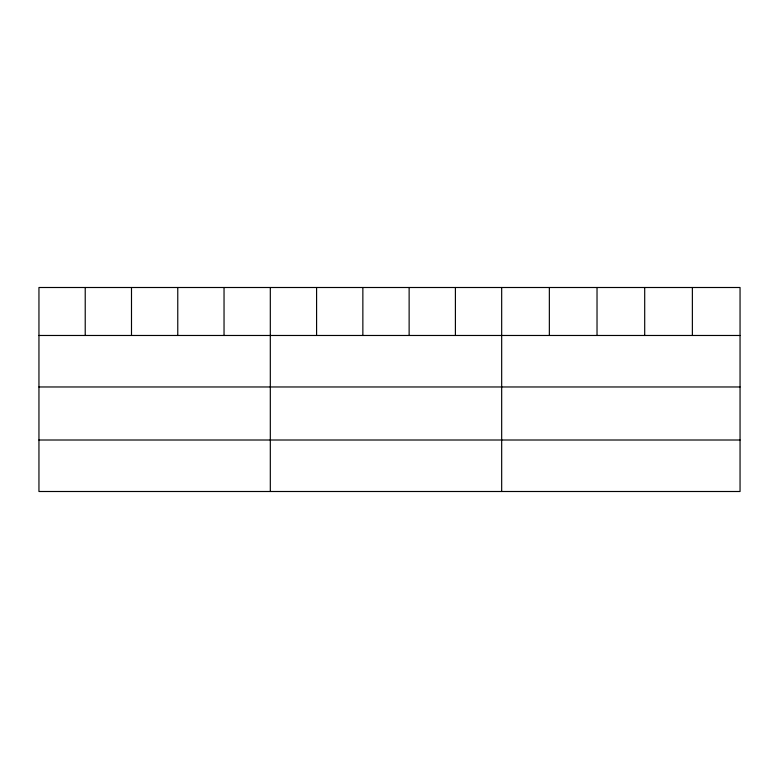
<?xml version="1.0" encoding="UTF-8"?>
<svg xmlns="http://www.w3.org/2000/svg" width="779" height="779" viewBox="0 0 779 779"><rect width="100%" height="100%" fill="white"/><g stroke="black" fill="none" stroke-linecap="round" stroke-linejoin="round"><path stroke-width="1.17" d="M740.05 335.476L740.05 491.5L38.95 491.5L38.95 287.5L740.05 287.5L740.05 335.476L38.95 335.476M38.95 386.968L740.05 386.968M38.95 440.008L740.05 440.008M692.375 287.5L692.375 335.476M644.7 287.5L644.7 335.476M597.026 287.5L597.026 335.476M549.351 287.5L549.351 335.476M501.676 287.5L501.676 491.5M455.403 287.5L455.403 335.476M409.131 287.5L409.131 335.476M362.858 287.5L362.858 335.476M316.586 287.5L316.586 335.476M270.313 287.5L270.313 491.5M224.04 287.5L224.04 335.476M177.768 287.5L177.768 335.476M131.495 287.5L131.495 335.476M85.223 287.5L85.223 335.476"/></g></svg>
